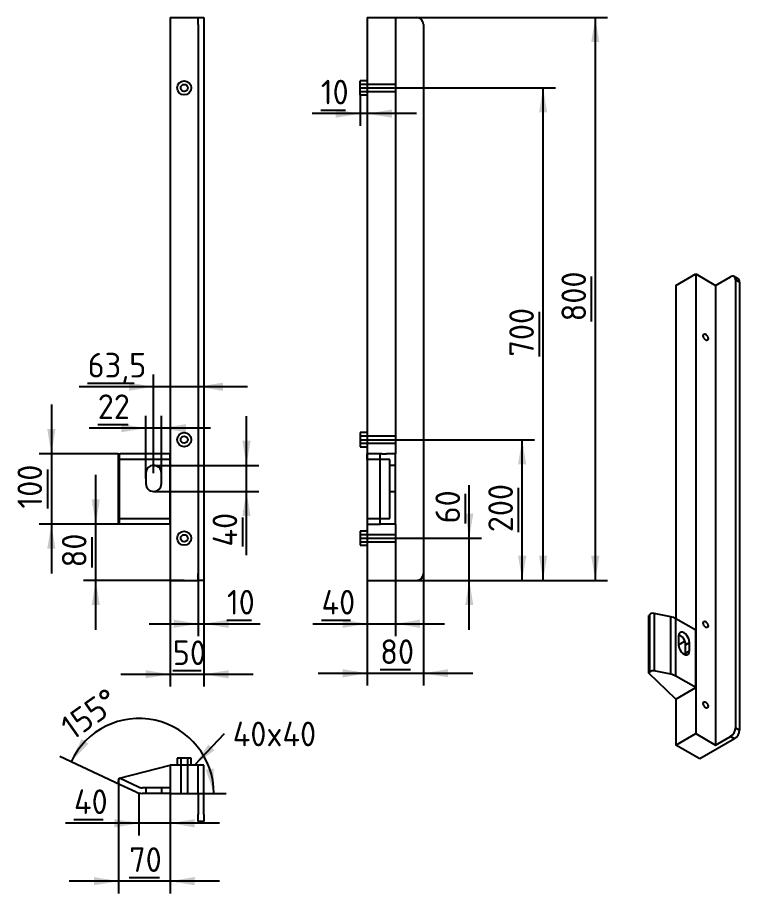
# Model space of a CAD drawing. Header units: millimetres. Extents: x 28 to 832, y 30 to 567.
# Drawn here: x 34.2 to 136.9, y 185 to 309.5 of the extents above; entities that cross this region are included whole.
import ezdxf
from ezdxf.enums import TextEntityAlignment as Align
from ezdxf.lldxf.tags import DXFTag

# ---------------------------------------------------------------- set-up
doc = ezdxf.new("R2010")
doc.units = ezdxf.units.MM
for name, color, linetype in [('ANSCHLAG_ELKA', 7, 'Continuous'), ('Default', 7, 'Continuous'), ('DISTANZROLLE', 7, 'Continuous'), ('SCHLIEßBLECH', 7, 'Continuous')]:
    doc.layers.add(name, color=color, linetype=linetype)
doc.styles.add('SEACAD_seiso_ttf', font='seiso.ttf', dxfattribs={"height": 0.2})
tags = doc.linetypes.add('HIDDEN2', pattern=[0.1875, 0.125, -0.0625]).pattern_tags.tags
tags[6:7] = [DXFTag(74, 4), DXFTag(75, 0), DXFTag(340, '0'), DXFTag(46, 0.0), DXFTag(50, 0.0), DXFTag(44, 0.0), DXFTag(45, 0.0)]
tags[4:5] = [DXFTag(74, 4), DXFTag(75, 0), DXFTag(340, '0'), DXFTag(46, 0.0), DXFTag(50, 0.0), DXFTag(44, 0.0), DXFTag(45, 0.0)]

# ---------------------------------------------------------------- blocks, each defined once
blk = doc.blocks.new('SEANNOT_GROUP7')
at = {"layer": 'Default', "linetype": 'Continuous', "ltscale": 25.4}
blk.add_hatch(color=136, dxfattribs=at).paths.add_polyline_path([(61.37, 206.16), (59.39, 203.22), (62.22, 205.36)])
at = {"layer": 'Default', "color": 7, "linetype": 'Continuous', "ltscale": 25.4}
blk.add_lwpolyline([(63.61, 207.67), (59.39, 203.22)], dxfattribs=at)
at = {"layer": 'Default', "color": 136, "linetype": 'Continuous', "lineweight": 20, "ltscale": 25.4, "const_width": 0.00025}
blk.add_lwpolyline([(61.37, 206.16), (59.39, 203.22), (62.22, 205.36), (61.37, 206.16)], close=True, dxfattribs=at)
at = {"layer": 'Default', "color": 7, "linetype": 'Continuous', "ltscale": 25.4, "style": 'SEACAD_seiso_ttf'}
blk.add_text('40x40', height=3.5, dxfattribs=at).set_placement((64.83, 209.42), align=Align.TOP_LEFT)
blk = doc.blocks.new('SE17')
at = {"layer": 'ANSCHLAG_ELKA', "color": 7, "linetype": 'Continuous', "ltscale": 25.4}
for p, q in [((55.93, 309.49), (59.93, 309.49)), ((55.93, 309.49), (55.93, 229.49)), ((59.93, 309.49), (60.73, 309.49)), ((59.93, 308.49), (59.93, 309.49)), ((60.73, 309.49), (60.73, 308.49)), ((59.93, 308.49), (59.93, 230.49)), ((60.73, 308.49), (60.73, 230.49)), ((59.93, 229.49), (59.93, 230.49)), ((60.73, 230.49), (60.73, 229.49)), ((55.93, 229.49), (59.93, 229.49)), ((60.73, 229.49), (59.93, 229.49))]:
    blk.add_line(p, q, dxfattribs=at)
for centre in [(57.93, 299.49), (57.93, 249.49), (57.93, 235.49)]:
    blk.add_circle(centre, 0.5, dxfattribs=at)
at = {"layer": 'DISTANZROLLE', "color": 7, "linetype": 'HIDDEN2', "ltscale": 25.4}
for centre in [(57.93, 299.49), (57.93, 249.49), (57.93, 235.49)]:
    blk.add_circle(centre, 1, dxfattribs=at)
at = {"layer": 'SCHLIEßBLECH', "color": 7, "linetype": 'Continuous', "ltscale": 25.4}
for p, q in [((48.53, 247.49), (48.82, 247.49)), ((48.53, 247.49), (48.53, 237.49)), ((51.09, 247.49), (48.82, 247.49)), ((51.93, 247.49), (51.09, 247.49)), ((55.93, 247.49), (51.93, 247.49)), ((55.93, 237.49), (55.93, 247.49)), ((52.48, 244.74), (52.48, 243.24)), ((54.68, 243.24), (54.68, 244.74)), ((48.82, 237.49), (48.53, 237.49)), ((51.09, 237.49), (48.82, 237.49)), ((51.93, 237.49), (51.09, 237.49)), ((55.93, 237.49), (51.93, 237.49))]:
    blk.add_line(p, q, dxfattribs=at)
at = {"layer": 'SCHLIEßBLECH', "color": 7, "linetype": 'HIDDEN2', "ltscale": 25.4}
for p, q in [((48.71, 246.69), (48.71, 247.49)), ((48.71, 238.29), (48.71, 246.69)), ((51.43, 246.69), (48.71, 246.69)), ((51.93, 246.69), (51.43, 246.69)), ((55.93, 246.69), (51.93, 246.69)), ((48.71, 237.49), (48.71, 238.29)), ((48.71, 238.29), (51.43, 238.29)), ((51.43, 238.29), (51.93, 238.29)), ((51.93, 238.29), (55.93, 238.29))]:
    blk.add_line(p, q, dxfattribs=at)
at = {"layer": 'SCHLIEßBLECH', "color": 7, "linetype": 'Continuous', "ltscale": 25.4}
for centre, start, end in [((53.58, 244.74), 0, 180), ((53.58, 243.24), 180, 360)]:
    blk.add_arc(centre, 1.1, start, end, dxfattribs=at)
blk = doc.blocks.new('SE18')
at = {"layer": 'ANSCHLAG_ELKA', "color": 7, "linetype": 'Continuous', "ltscale": 25.4}
for p, q in [((60.73, 203.22), (55.93, 203.22)), ((55.93, 203.22), (55.93, 199.22)), ((60.73, 196.22), (60.73, 203.22)), ((55.93, 199.22), (59.93, 199.22)), ((59.93, 199.22), (59.93, 196.22)), ((59.93, 195.22), (59.93, 196.22)), ((60.73, 196.22), (60.73, 195.22)), ((60.73, 195.22), (59.93, 195.22))]:
    blk.add_line(p, q, dxfattribs=at)
at = {"layer": 'ANSCHLAG_ELKA', "color": 7, "linetype": 'HIDDEN2', "ltscale": 25.4}
for p, q in [((57.43, 203.22), (57.43, 199.22)), ((58.43, 199.22), (58.43, 203.22))]:
    blk.add_line(p, q, dxfattribs=at)
at = {"layer": 'DISTANZROLLE', "color": 7, "linetype": 'Continuous', "ltscale": 25.4}
for p, q in [((58.93, 204.22), (56.93, 204.22)), ((56.93, 204.22), (56.93, 203.22)), ((58.93, 203.22), (58.93, 204.22))]:
    blk.add_line(p, q, dxfattribs=at)
at = {"layer": 'DISTANZROLLE', "color": 7, "linetype": 'HIDDEN2', "ltscale": 25.4}
for p, q in [((57.43, 204.22), (57.43, 203.22)), ((58.43, 203.22), (58.43, 204.22))]:
    blk.add_line(p, q, dxfattribs=at)
at = {"layer": 'SCHLIEßBLECH', "color": 7, "linetype": 'Continuous', "ltscale": 25.4}
for p, q in [((48.71, 201.4), (55.93, 203.22)), ((48.58, 201.13), (48.71, 201.4)), ((51.09, 199.41), (48.82, 200.46)), ((55.93, 199.22), (51.93, 199.22))]:
    blk.add_line(p, q, dxfattribs=at)
at = {"layer": 'SCHLIEßBLECH', "color": 7, "linetype": 'HIDDEN2', "ltscale": 25.4}
for p, q in [((51.43, 200.13), (48.71, 201.4)), ((55.93, 200.02), (51.93, 200.02)), ((52.48, 200.02), (52.48, 199.22)), ((54.68, 200.02), (54.68, 199.22))]:
    blk.add_line(p, q, dxfattribs=at)
at = {"layer": 'SCHLIEßBLECH', "color": 7, "linetype": 'Continuous', "ltscale": 25.4}
for centre, radius, start, end in [((49.03, 200.92), 0.5, 155, 245), ((51.93, 201.22), 2, 245, 270)]:
    blk.add_arc(centre, radius, start, end, dxfattribs=at)
at = {"layer": 'SCHLIEßBLECH', "color": 7, "linetype": 'HIDDEN2', "ltscale": 25.4}
blk.add_arc((51.93, 201.22), 1.2, 245, 270, dxfattribs=at)
blk = doc.blocks.new('SE19')
at = {"layer": 'ANSCHLAG_ELKA', "color": 7, "linetype": 'Continuous', "ltscale": 25.4}
for p, q in [((83.96, 309.49), (87.96, 309.49)), ((83.96, 309.49), (83.96, 229.49)), ((87.96, 309.49), (90.96, 309.49)), ((87.96, 309.49), (87.96, 247.49)), ((91.96, 308.49), (91.96, 230.49)), ((87.96, 237.49), (87.96, 229.49)), ((83.96, 229.49), (87.96, 229.49)), ((87.96, 229.49), (90.96, 229.49))]:
    blk.add_line(p, q, dxfattribs=at)
at = {"layer": 'ANSCHLAG_ELKA', "color": 7, "linetype": 'HIDDEN2', "ltscale": 25.4}
for p, q in [((87.96, 299.99), (83.96, 299.99)), ((83.96, 298.99), (87.96, 298.99)), ((87.96, 249.99), (83.96, 249.99)), ((83.96, 248.99), (87.96, 248.99)), ((87.96, 235.99), (83.96, 235.99)), ((83.96, 234.99), (87.96, 234.99))]:
    blk.add_line(p, q, dxfattribs=at)
at = {"layer": 'ANSCHLAG_ELKA', "color": 7, "linetype": 'Continuous', "ltscale": 25.4}
for centre, start, end in [((90.96, 308.49), 0, 90), ((90.96, 230.49), 270, 360)]:
    blk.add_arc(centre, 1, start, end, dxfattribs=at)
at = {"layer": 'DISTANZROLLE', "color": 7, "linetype": 'Continuous', "ltscale": 25.4}
for p, q in [((82.96, 298.49), (82.96, 300.49)), ((83.96, 300.49), (82.96, 300.49)), ((82.96, 298.49), (83.96, 298.49)), ((82.96, 250.49), (82.96, 248.49)), ((83.96, 250.49), (82.96, 250.49)), ((82.96, 248.49), (83.96, 248.49)), ((82.96, 236.49), (82.96, 234.49)), ((83.96, 236.49), (82.96, 236.49)), ((82.96, 234.49), (83.96, 234.49))]:
    blk.add_line(p, q, dxfattribs=at)
at = {"layer": 'DISTANZROLLE', "color": 7, "linetype": 'HIDDEN2', "ltscale": 25.4}
for p, q in [((83.96, 299.99), (82.96, 299.99)), ((82.96, 298.99), (83.96, 298.99)), ((83.96, 249.99), (82.96, 249.99)), ((82.96, 248.99), (83.96, 248.99)), ((83.96, 235.99), (82.96, 235.99)), ((82.96, 234.99), (83.96, 234.99))]:
    blk.add_line(p, q, dxfattribs=at)
at = {"layer": 'SCHLIEßBLECH', "color": 7, "linetype": 'Continuous', "ltscale": 25.4}
for p, q in [((85.78, 247.49), (83.96, 247.49)), ((83.96, 246.69), (83.96, 247.49)), ((85.78, 246.69), (83.96, 246.69)), ((85.78, 246.69), (85.78, 247.49)), ((86.05, 247.49), (85.78, 247.49)), ((85.78, 238.29), (85.78, 246.69)), ((86.05, 247.49), (86.71, 247.49)), ((87.77, 247.49), (86.71, 247.49)), ((87.96, 247.49), (87.77, 247.49)), ((87.96, 237.49), (87.96, 247.49)), ((83.96, 238.29), (83.96, 237.49)), ((83.96, 238.29), (85.78, 238.29)), ((85.78, 237.49), (85.78, 238.29)), ((83.96, 237.49), (85.78, 237.49)), ((86.05, 237.49), (85.78, 237.49)), ((86.71, 237.49), (86.05, 237.49)), ((87.77, 237.49), (86.71, 237.49)), ((87.96, 237.49), (87.77, 237.49))]:
    blk.add_line(p, q, dxfattribs=at)
at = {"layer": 'SCHLIEßBLECH', "color": 7, "linetype": 'HIDDEN2', "ltscale": 25.4}
for p, q in [((87.04, 246.69), (85.78, 246.69)), ((87.16, 246.69), (87.04, 246.69)), ((87.16, 238.29), (87.16, 246.69)), ((87.96, 245.84), (87.16, 245.84)), ((87.16, 242.14), (87.96, 242.14)), ((85.78, 238.29), (87.04, 238.29)), ((87.04, 238.29), (87.16, 238.29))]:
    blk.add_line(p, q, dxfattribs=at)
blk = doc.blocks.new('SE20')
at = {"layer": 'ANSCHLAG_ELKA', "color": 7, "linetype": 'Continuous', "ltscale": 25.4}
for p, q in [((127.85, 271.41), (130.68, 273.04)), ((130.68, 273.04), (133.5, 271.41)), ((130.68, 273.04), (130.68, 207.72)), ((136.69, 272.35), (136.13, 272.68)), ((127.85, 271.41), (127.85, 224.05)), ((133.5, 271.41), (135.63, 272.63)), ((133.5, 271.41), (133.5, 206.09)), ((136.33, 272.22), (136.33, 208.53)), ((136.9, 271.89), (136.33, 272.22)), ((136.9, 271.89), (136.9, 208.21)), ((127.85, 212.62), (127.85, 206.09)), ((136.33, 208.53), (136.9, 208.21)), ((127.85, 206.09), (130.68, 207.72)), ((130.68, 207.72), (133.5, 206.09)), ((136.19, 206.98), (131.24, 204.13)), ((133.5, 206.09), (135.63, 207.31)), ((136.19, 206.98), (135.63, 207.31)), ((131.24, 204.13), (127.85, 206.09))]:
    blk.add_line(p, q, dxfattribs=at)
for centre, major_axis, start_param, end_param in [((135.63, 271.81), (-0.5, -0.866), 2.356194, 3.926991), ((136.19, 271.49), (-0.5, -0.866), 2.356194, 3.141593), ((135.63, 208.13), (-0.5, -0.866), 0.785398, 2.356194), ((136.19, 207.8), (0.5, 0.866), 3.926991, 5.497787)]:
    blk.add_ellipse(centre, major_axis=major_axis, ratio=0.57735, start_param=start_param, end_param=end_param, dxfattribs=at)
for centre in [(132.09, 264.06), (132.09, 223.23), (132.09, 211.8)]:
    blk.add_ellipse(centre, major_axis=(0.25, -0.433), ratio=0.57735, dxfattribs=at)
at = {"layer": 'SCHLIEßBLECH', "color": 7, "linetype": 'Continuous', "ltscale": 25.4}
for p, q in [((124.13, 224.64), (124.02, 224.48)), ((124.02, 223.82), (124.02, 224.48)), ((124.13, 216.47), (124.13, 224.64)), ((127.12, 224.32), (124.77, 224.81)), ((124.77, 224.81), (124.77, 216.65)), ((127.12, 216.15), (127.12, 224.32)), ((124.02, 216.96), (124.02, 223.82)), ((130.68, 222.42), (127.85, 224.05)), ((127.85, 215.88), (127.85, 224.05)), ((130.68, 214.25), (130.68, 222.42)), ((128.24, 221.58), (128.24, 220.35)), ((128.24, 220.35), (129.12, 220.86)), ((129.23, 220.35), (129.79, 220.68)), ((129.23, 219.13), (129.23, 220.35)), ((129.79, 219.46), (129.79, 220.68)), ((129.23, 219.13), (129.79, 219.46)), ((124.02, 216.31), (124.02, 216.96)), ((127.12, 216.15), (124.77, 216.65)), ((124.13, 216.47), (124.02, 216.31)), ((127.85, 212.62), (124.02, 216.31)), ((130.68, 214.25), (127.85, 215.88)), ((127.85, 212.62), (130.68, 214.25))]:
    blk.add_line(p, q, dxfattribs=at)
for centre, major_axis, start_param, end_param in [((124.6, 224.54), (-0.5, 0), 4.363323, 5.934119), ((126.43, 223.23), (2, 0), 0.785398, 1.22173), ((129.01, 221.13), (0.55, -0.953), 0.785398, 3.926991), ((128.45, 220.8), (0.55, -0.953), 0.785398, 2.601449), ((129.01, 219.9), (-0.55, 0.953), 0.785398, 3.926991), ((128.45, 219.58), (-0.55, 0.953), 3.681737, 3.926991), ((124.6, 216.37), (0.5, 0), 1.22173, 2.792527), ((126.43, 215.07), (2, 0), 0.785398, 1.22173)]:
    blk.add_ellipse(centre, major_axis=major_axis, ratio=0.57735, start_param=start_param, end_param=end_param, dxfattribs=at)
blk = doc.blocks.new('GDimGGroup32')
at = {"layer": 'Default', "linetype": 'Continuous', "ltscale": 25.4}
for points in [[(116.97, 305.99), (116.39, 309.49), (115.81, 305.99)], [(116.97, 232.99), (115.81, 232.99), (116.39, 229.49)]]:
    blk.add_hatch(color=136, dxfattribs=at).paths.add_polyline_path(points)
at = {"layer": 'Default', "color": 7, "linetype": 'Continuous', "ltscale": 25.4}
for p, q in [((85.96, 309.49), (118.14, 309.49)), ((116.39, 309.49), (116.39, 229.49)), ((115.87, 266.3), (115.87, 272.67)), ((85.96, 229.49), (118.14, 229.49))]:
    blk.add_line(p, q, dxfattribs=at)
at = {"layer": 'Default', "color": 136, "linetype": 'Continuous', "lineweight": 20, "ltscale": 25.4, "const_width": 0.00025}
for points in [[(116.97, 305.99), (116.39, 309.49), (115.81, 305.99), (116.97, 305.99)], [(116.97, 232.99), (116.39, 229.49), (115.81, 232.99), (116.97, 232.99)]]:
    blk.add_lwpolyline(points, close=True, dxfattribs=at)
at = {"layer": 'Default', "color": 7, "linetype": 'Continuous', "ltscale": 25.4, "style": 'SEACAD_seiso_ttf'}
blk.add_text('800', height=3.5, rotation=90, dxfattribs=at).set_placement((111.58, 266.3), align=Align.TOP_LEFT)
blk = doc.blocks.new('GDimGGroup33')
at = {"layer": 'Default', "linetype": 'Continuous', "ltscale": 25.4}
for points in [[(80.46, 222.74), (83.96, 223.33), (80.46, 223.91)], [(91.46, 222.74), (91.46, 223.91), (87.96, 223.33)]]:
    blk.add_hatch(color=136, dxfattribs=at).paths.add_polyline_path(points)
at = {"layer": 'Default', "color": 7, "linetype": 'Continuous', "ltscale": 25.4}
for p, q in [((83.96, 229.49), (83.96, 221.58)), ((87.96, 229.49), (87.96, 221.58)), ((76.23, 223.33), (94.96, 223.33)), ((77.45, 223.84), (81.59, 223.84))]:
    blk.add_line(p, q, dxfattribs=at)
at = {"layer": 'Default', "color": 136, "linetype": 'Continuous', "lineweight": 20, "ltscale": 25.4, "const_width": 0.00025}
for points in [[(80.46, 222.74), (83.96, 223.33), (80.46, 223.91), (80.46, 222.74)], [(91.46, 222.74), (87.96, 223.33), (91.46, 223.91), (91.46, 222.74)]]:
    blk.add_lwpolyline(points, close=True, dxfattribs=at)
at = {"layer": 'Default', "color": 7, "linetype": 'Continuous', "ltscale": 25.4, "style": 'SEACAD_seiso_ttf'}
blk.add_text('40', height=3.5, dxfattribs=at).set_placement((77.45, 228.14), align=Align.TOP_LEFT)
blk = doc.blocks.new('GDimGGroup34')
at = {"layer": 'Default', "linetype": 'Continuous', "ltscale": 25.4}
for points in [[(80.46, 215.71), (83.96, 216.3), (80.46, 216.88)], [(95.46, 215.71), (95.46, 216.88), (91.96, 216.3)]]:
    blk.add_hatch(color=136, dxfattribs=at).paths.add_polyline_path(points)
at = {"layer": 'Default', "color": 7, "linetype": 'Continuous', "ltscale": 25.4}
for p, q in [((91.96, 230.49), (91.96, 214.55)), ((83.96, 229.49), (83.96, 214.55)), ((85.81, 216.81), (90.1, 216.81)), ((76.96, 216.3), (98.96, 216.3))]:
    blk.add_line(p, q, dxfattribs=at)
at = {"layer": 'Default', "color": 136, "linetype": 'Continuous', "lineweight": 20, "ltscale": 25.4, "const_width": 0.00025}
for points in [[(80.46, 215.71), (83.96, 216.3), (80.46, 216.88), (80.46, 215.71)], [(95.46, 215.71), (91.96, 216.3), (95.46, 216.88), (95.46, 215.71)]]:
    blk.add_lwpolyline(points, close=True, dxfattribs=at)
at = {"layer": 'Default', "color": 7, "linetype": 'Continuous', "ltscale": 25.4, "style": 'SEACAD_seiso_ttf'}
blk.add_text('80', height=3.5, dxfattribs=at).set_placement((85.81, 221.11), align=Align.TOP_LEFT)
blk = doc.blocks.new('GDimGGroup35')
at = {"layer": 'Default', "linetype": 'Continuous', "ltscale": 25.4}
for points in [[(52.43, 215.57), (55.93, 216.15), (52.43, 216.73)], [(64.23, 215.57), (64.23, 216.73), (60.73, 216.15)]]:
    blk.add_hatch(color=136, dxfattribs=at).paths.add_polyline_path(points)
at = {"layer": 'Default', "color": 7, "linetype": 'Continuous', "ltscale": 25.4}
for p, q in [((60.73, 230.49), (60.73, 214.4)), ((55.93, 229.49), (55.93, 214.4)), ((56.3, 216.67), (60.36, 216.67)), ((48.93, 216.15), (67.73, 216.15))]:
    blk.add_line(p, q, dxfattribs=at)
at = {"layer": 'Default', "color": 136, "linetype": 'Continuous', "lineweight": 20, "ltscale": 25.4, "const_width": 0.00025}
for points in [[(52.43, 215.57), (55.93, 216.15), (52.43, 216.73), (52.43, 215.57)], [(64.23, 215.57), (60.73, 216.15), (64.23, 216.73), (64.23, 215.57)]]:
    blk.add_lwpolyline(points, close=True, dxfattribs=at)
at = {"layer": 'Default', "color": 7, "linetype": 'Continuous', "ltscale": 25.4, "style": 'SEACAD_seiso_ttf'}
blk.add_text('50', height=3.5, dxfattribs=at).set_placement((56.3, 220.96), align=Align.TOP_LEFT)
blk = doc.blocks.new('GDimGGroup36')
at = {"layer": 'Default', "linetype": 'Continuous', "ltscale": 25.4}
for points in [[(56.43, 222.74), (59.93, 223.33), (56.43, 223.91)], [(64.23, 222.74), (64.23, 223.91), (60.73, 223.33)]]:
    blk.add_hatch(color=136, dxfattribs=at).paths.add_polyline_path(points)
at = {"layer": 'Default', "color": 7, "linetype": 'Continuous', "ltscale": 25.4}
for p, q in [((59.93, 230.49), (59.93, 221.58)), ((60.73, 230.49), (60.73, 221.58)), ((52.93, 223.33), (68.73, 223.33)), ((64.01, 223.84), (67.51, 223.84))]:
    blk.add_line(p, q, dxfattribs=at)
at = {"layer": 'Default', "color": 136, "linetype": 'Continuous', "lineweight": 20, "ltscale": 25.4, "const_width": 0.00025}
for points in [[(56.43, 222.74), (59.93, 223.33), (56.43, 223.91), (56.43, 222.74)], [(64.23, 222.74), (60.73, 223.33), (64.23, 223.91), (64.23, 222.74)]]:
    blk.add_lwpolyline(points, close=True, dxfattribs=at)
at = {"layer": 'Default', "color": 7, "linetype": 'Continuous', "ltscale": 25.4, "style": 'SEACAD_seiso_ttf'}
blk.add_text('10', height=3.5, dxfattribs=at).set_placement((64.01, 228.14), align=Align.TOP_LEFT)
blk = doc.blocks.new('GDimGGroup37')
at = {"layer": 'Default', "linetype": 'Continuous', "ltscale": 25.4}
for points in [[(79.46, 295.24), (82.96, 295.83), (79.46, 296.41)], [(87.46, 295.24), (87.46, 296.41), (83.96, 295.83)]]:
    blk.add_hatch(color=136, dxfattribs=at).paths.add_polyline_path(points)
at = {"layer": 'Default', "color": 7, "linetype": 'Continuous', "ltscale": 25.4}
for p, q in [((82.96, 298.49), (82.96, 294.08)), ((77.36, 296.34), (80.86, 296.34)), ((90.96, 295.83), (76.13, 295.83))]:
    blk.add_line(p, q, dxfattribs=at)
at = {"layer": 'Default', "color": 136, "linetype": 'Continuous', "lineweight": 20, "ltscale": 25.4, "const_width": 0.00025}
for points in [[(79.46, 295.24), (82.96, 295.83), (79.46, 296.41), (79.46, 295.24)], [(87.46, 295.24), (83.96, 295.83), (87.46, 296.41), (87.46, 295.24)]]:
    blk.add_lwpolyline(points, close=True, dxfattribs=at)
at = {"layer": 'Default', "color": 7, "linetype": 'Continuous', "ltscale": 25.4, "style": 'SEACAD_seiso_ttf'}
blk.add_text('10', height=3.5, dxfattribs=at).set_placement((77.36, 300.64), align=Align.TOP_LEFT)
blk = doc.blocks.new('GDimGGroup38')
at = {"layer": 'Default', "linetype": 'Continuous', "ltscale": 25.4}
for points in [[(99.05, 238.99), (97.89, 238.99), (98.47, 235.49)], [(99.05, 225.99), (98.47, 229.49), (97.89, 225.99)]]:
    blk.add_hatch(color=136, dxfattribs=at).paths.add_polyline_path(points)
at = {"layer": 'Default', "color": 7, "linetype": 'Continuous', "ltscale": 25.4}
for p, q in [((98.47, 222.49), (98.47, 243.03)), ((97.95, 237.59), (97.95, 241.8)), ((82.96, 235.49), (100.22, 235.49)), ((89.46, 229.49), (100.22, 229.49))]:
    blk.add_line(p, q, dxfattribs=at)
at = {"layer": 'Default', "color": 136, "linetype": 'Continuous', "lineweight": 20, "ltscale": 25.4, "const_width": 0.00025}
for points in [[(99.05, 238.99), (98.47, 235.49), (97.89, 238.99), (99.05, 238.99)], [(99.05, 225.99), (98.47, 229.49), (97.89, 225.99), (99.05, 225.99)]]:
    blk.add_lwpolyline(points, close=True, dxfattribs=at)
at = {"layer": 'Default', "color": 7, "linetype": 'Continuous', "ltscale": 25.4, "style": 'SEACAD_seiso_ttf'}
blk.add_text('60', height=3.5, rotation=90, dxfattribs=at).set_placement((93.66, 237.59), align=Align.TOP_LEFT)
blk = doc.blocks.new('GDimGGroup39')
at = {"layer": 'Default', "linetype": 'Continuous', "ltscale": 25.4}
for points in [[(109.55, 295.99), (108.97, 299.49), (108.39, 295.99)], [(109.55, 232.99), (108.39, 232.99), (108.97, 229.49)]]:
    blk.add_hatch(color=136, dxfattribs=at).paths.add_polyline_path(points)
at = {"layer": 'Default', "color": 7, "linetype": 'Continuous', "ltscale": 25.4}
for p, q in [((82.96, 299.49), (110.72, 299.49)), ((108.97, 229.49), (108.97, 299.49)), ((108.45, 261.3), (108.45, 267.67)), ((89.46, 229.49), (110.72, 229.49))]:
    blk.add_line(p, q, dxfattribs=at)
at = {"layer": 'Default', "color": 136, "linetype": 'Continuous', "lineweight": 20, "ltscale": 25.4, "const_width": 0.00025}
for points in [[(109.55, 295.99), (108.97, 299.49), (108.39, 295.99), (109.55, 295.99)], [(109.55, 232.99), (108.97, 229.49), (108.39, 232.99), (109.55, 232.99)]]:
    blk.add_lwpolyline(points, close=True, dxfattribs=at)
at = {"layer": 'Default', "color": 7, "linetype": 'Continuous', "ltscale": 25.4, "style": 'SEACAD_seiso_ttf'}
blk.add_text('700', height=3.5, rotation=90, dxfattribs=at).set_placement((104.16, 261.3), align=Align.TOP_LEFT)
blk = doc.blocks.new('GDimGGroup40')
at = {"layer": 'Default', "linetype": 'Continuous', "ltscale": 25.4}
for points in [[(44.77, 240.99), (45.35, 237.49), (45.93, 240.99)], [(44.77, 225.99), (45.93, 225.99), (45.35, 229.49)]]:
    blk.add_hatch(color=136, dxfattribs=at).paths.add_polyline_path(points)
at = {"layer": 'Default', "color": 7, "linetype": 'Continuous', "ltscale": 25.4}
for p, q in [((45.35, 222.49), (45.35, 244.49)), ((51.93, 237.49), (43.6, 237.49)), ((44.83, 231.34), (44.83, 235.63)), ((57.93, 229.49), (43.6, 229.49))]:
    blk.add_line(p, q, dxfattribs=at)
at = {"layer": 'Default', "color": 136, "linetype": 'Continuous', "lineweight": 20, "ltscale": 25.4, "const_width": 0.00025}
for points in [[(44.77, 240.99), (45.35, 237.49), (45.93, 240.99), (44.77, 240.99)], [(44.77, 225.99), (45.35, 229.49), (45.93, 225.99), (44.77, 225.99)]]:
    blk.add_lwpolyline(points, close=True, dxfattribs=at)
at = {"layer": 'Default', "color": 7, "linetype": 'Continuous', "ltscale": 25.4, "style": 'SEACAD_seiso_ttf'}
blk.add_text('80', height=3.5, rotation=90, dxfattribs=at).set_placement((40.54, 231.34), align=Align.TOP_LEFT)
blk = doc.blocks.new('GDimGGroup41')
at = {"layer": 'Default', "linetype": 'Continuous', "ltscale": 25.4}
for points in [[(38.45, 250.99), (39.04, 247.49), (39.62, 250.99)], [(38.45, 233.99), (39.62, 233.99), (39.04, 237.49)]]:
    blk.add_hatch(color=136, dxfattribs=at).paths.add_polyline_path(points)
at = {"layer": 'Default', "color": 7, "linetype": 'Continuous', "ltscale": 25.4}
for p, q in [((39.04, 254.49), (39.04, 230.49)), ((48.53, 247.49), (37.29, 247.49)), ((38.52, 239.7), (38.52, 245.27)), ((48.53, 237.49), (37.29, 237.49))]:
    blk.add_line(p, q, dxfattribs=at)
at = {"layer": 'Default', "color": 136, "linetype": 'Continuous', "lineweight": 20, "ltscale": 25.4, "const_width": 0.00025}
for points in [[(38.45, 250.99), (39.04, 247.49), (39.62, 250.99), (38.45, 250.99)], [(38.45, 233.99), (39.04, 237.49), (39.62, 233.99), (38.45, 233.99)]]:
    blk.add_lwpolyline(points, close=True, dxfattribs=at)
at = {"layer": 'Default', "color": 7, "linetype": 'Continuous', "ltscale": 25.4, "style": 'SEACAD_seiso_ttf'}
blk.add_text('100', height=3.5, rotation=90, dxfattribs=at).set_placement((34.22, 239.7), align=Align.TOP_LEFT)
blk = doc.blocks.new('GDimGGroup42')
at = {"layer": 'Default', "linetype": 'Continuous', "ltscale": 25.4}
for points in [[(67.37, 249.34), (66.2, 249.34), (66.78, 245.84)], [(67.37, 238.64), (66.78, 242.14), (66.2, 238.64)]]:
    blk.add_hatch(color=136, dxfattribs=at).paths.add_polyline_path(points)
at = {"layer": 'Default', "color": 7, "linetype": 'Continuous', "ltscale": 25.4}
for p, q in [((66.78, 233.08), (66.78, 252.84)), ((53.58, 245.84), (68.53, 245.84)), ((53.58, 242.14), (68.53, 242.14)), ((66.27, 234.3), (66.27, 238.44))]:
    blk.add_line(p, q, dxfattribs=at)
at = {"layer": 'Default', "color": 136, "linetype": 'Continuous', "lineweight": 20, "ltscale": 25.4, "const_width": 0.00025}
for points in [[(67.37, 249.34), (66.78, 245.84), (66.2, 249.34), (67.37, 249.34)], [(67.37, 238.64), (66.78, 242.14), (66.2, 238.64), (67.37, 238.64)]]:
    blk.add_lwpolyline(points, close=True, dxfattribs=at)
at = {"layer": 'Default', "color": 7, "linetype": 'Continuous', "ltscale": 25.4, "style": 'SEACAD_seiso_ttf'}
blk.add_text('40', height=3.5, rotation=90, dxfattribs=at).set_placement((61.97, 234.3), align=Align.TOP_LEFT)
blk = doc.blocks.new('GDimGGroup43')
at = {"layer": 'Default', "linetype": 'Continuous', "ltscale": 25.4}
for points in [[(45.08, 186.16), (48.58, 186.75), (45.08, 187.33)], [(59.43, 186.16), (59.43, 187.33), (55.93, 186.75)]]:
    blk.add_hatch(color=136, dxfattribs=at).paths.add_polyline_path(points)
at = {"layer": 'Default', "color": 7, "linetype": 'Continuous', "ltscale": 25.4}
for p, q in [((48.58, 201.13), (48.58, 185)), ((55.93, 201.22), (55.93, 185)), ((62.93, 186.75), (41.58, 186.75)), ((50.11, 187.26), (54.4, 187.26))]:
    blk.add_line(p, q, dxfattribs=at)
at = {"layer": 'Default', "color": 136, "linetype": 'Continuous', "lineweight": 20, "ltscale": 25.4, "const_width": 0.00025}
for points in [[(45.08, 186.16), (48.58, 186.75), (45.08, 187.33), (45.08, 186.16)], [(59.43, 186.16), (55.93, 186.75), (59.43, 187.33), (59.43, 186.16)]]:
    blk.add_lwpolyline(points, close=True, dxfattribs=at)
at = {"layer": 'Default', "color": 7, "linetype": 'Continuous', "ltscale": 25.4, "style": 'SEACAD_seiso_ttf'}
blk.add_text('70', height=3.5, dxfattribs=at).set_placement((50.11, 191.56), align=Align.TOP_LEFT)
blk = doc.blocks.new('GDimGGroup44')
at = {"layer": 'Default', "linetype": 'Continuous', "ltscale": 25.4}
for points in [[(43.33, 206.94), (41.84, 203.72), (44.3, 206.28)], [(60.99, 202.58), (62.14, 199.22), (62.14, 202.77)]]:
    blk.add_hatch(color=136, dxfattribs=at).paths.add_polyline_path(points)
at = {"layer": 'Default', "color": 7, "linetype": 'Continuous', "ltscale": 25.4}
for p, q in [((48.82, 200.46), (40.25, 204.46)), ((55.93, 199.22), (63.89, 199.22))]:
    blk.add_line(p, q, dxfattribs=at)
at = {"layer": 'Default', "color": 136, "linetype": 'Continuous', "lineweight": 20, "ltscale": 25.4, "const_width": 0.00025}
for points in [[(43.33, 206.94), (41.84, 203.72), (44.3, 206.28), (43.33, 206.94)], [(60.99, 202.58), (62.14, 199.22), (62.14, 202.77), (60.99, 202.58)]]:
    blk.add_lwpolyline(points, close=True, dxfattribs=at)
at = {"layer": 'Default', "color": 7, "linetype": 'Continuous', "ltscale": 25.4}
blk.add_arc((51.49, 199.22), 10.65, 0, 155, dxfattribs=at)
at = {"layer": 'Default', "color": 7, "linetype": 'Continuous', "ltscale": 25.4, "style": 'SEACAD_seiso_ttf'}
blk.add_text('155°', height=3.5, rotation=35.1633, dxfattribs=at).set_placement((40.04, 209.53), align=Align.TOP_LEFT)
blk = doc.blocks.new('GDimGGroup45')
at = {"layer": 'Default', "linetype": 'Continuous', "ltscale": 25.4}
for points in [[(106.57, 245.99), (105.99, 249.49), (105.41, 245.99)], [(106.57, 232.99), (105.41, 232.99), (105.99, 229.49)]]:
    blk.add_hatch(color=136, dxfattribs=at).paths.add_polyline_path(points)
at = {"layer": 'Default', "color": 7, "linetype": 'Continuous', "ltscale": 25.4}
for p, q in [((82.96, 249.49), (107.74, 249.49)), ((105.99, 229.49), (105.99, 249.49)), ((105.47, 236.34), (105.47, 242.63)), ((85.96, 229.49), (107.74, 229.49))]:
    blk.add_line(p, q, dxfattribs=at)
at = {"layer": 'Default', "color": 136, "linetype": 'Continuous', "lineweight": 20, "ltscale": 25.4, "const_width": 0.00025}
for points in [[(106.57, 245.99), (105.99, 249.49), (105.41, 245.99), (106.57, 245.99)], [(106.57, 232.99), (105.99, 229.49), (105.41, 232.99), (106.57, 232.99)]]:
    blk.add_lwpolyline(points, close=True, dxfattribs=at)
at = {"layer": 'Default', "color": 7, "linetype": 'Continuous', "ltscale": 25.4, "style": 'SEACAD_seiso_ttf'}
blk.add_text('200', height=3.5, rotation=90, dxfattribs=at).set_placement((101.18, 236.34), align=Align.TOP_LEFT)
blk = doc.blocks.new('GDimGGroup46')
at = {"layer": 'Default', "linetype": 'Continuous', "ltscale": 25.4}
for points in [[(48.98, 251.7), (48.98, 250.54), (52.48, 251.12)], [(58.18, 251.7), (54.68, 251.12), (58.18, 250.54)]]:
    blk.add_hatch(color=136, dxfattribs=at).paths.add_polyline_path(points)
at = {"layer": 'Default', "color": 7, "linetype": 'Continuous', "ltscale": 25.4}
for p, q in [((52.48, 243.99), (52.48, 252.87)), ((54.68, 243.99), (54.68, 252.87)), ((45.64, 251.64), (49.94, 251.64)), ((61.68, 251.12), (44.42, 251.12))]:
    blk.add_line(p, q, dxfattribs=at)
at = {"layer": 'Default', "color": 136, "linetype": 'Continuous', "lineweight": 20, "ltscale": 25.4, "const_width": 0.00025}
for points in [[(48.98, 251.7), (52.48, 251.12), (48.98, 250.54), (48.98, 251.7)], [(58.18, 251.7), (54.68, 251.12), (58.18, 250.54), (58.18, 251.7)]]:
    blk.add_lwpolyline(points, close=True, dxfattribs=at)
at = {"layer": 'Default', "color": 7, "linetype": 'Continuous', "ltscale": 25.4, "style": 'SEACAD_seiso_ttf'}
blk.add_text('22', height=3.5, dxfattribs=at).set_placement((45.64, 255.93), align=Align.TOP_LEFT)
blk = doc.blocks.new('GDimGGroup47')
at = {"layer": 'Default', "linetype": 'Continuous', "ltscale": 25.4}
for points in [[(50.08, 257.6), (50.08, 256.44), (53.58, 257.02)], [(63.43, 257.6), (59.93, 257.02), (63.43, 256.44)]]:
    blk.add_hatch(color=136, dxfattribs=at).paths.add_polyline_path(points)
at = {"layer": 'Default', "color": 7, "linetype": 'Continuous', "ltscale": 25.4}
for p, q in [((53.58, 244.74), (53.58, 258.77)), ((66.93, 257.02), (42.98, 257.02)), ((44.2, 257.54), (50.81, 257.54))]:
    blk.add_line(p, q, dxfattribs=at)
at = {"layer": 'Default', "color": 136, "linetype": 'Continuous', "lineweight": 20, "ltscale": 25.4, "const_width": 0.00025}
for points in [[(50.08, 257.6), (53.58, 257.02), (50.08, 256.44), (50.08, 257.6)], [(63.43, 257.6), (59.93, 257.02), (63.43, 256.44), (63.43, 257.6)]]:
    blk.add_lwpolyline(points, close=True, dxfattribs=at)
at = {"layer": 'Default', "color": 7, "linetype": 'Continuous', "ltscale": 25.4, "style": 'SEACAD_seiso_ttf'}
blk.add_text('63,5', height=3.5, dxfattribs=at).set_placement((44.2, 261.83), align=Align.TOP_LEFT)
blk = doc.blocks.new('GDimGGroup48')
at = {"layer": 'Default', "linetype": 'Continuous', "ltscale": 25.4}
for points in [[(48, 194.39), (51.5, 194.98), (48, 195.56)], [(59.43, 194.39), (59.43, 195.56), (55.93, 194.98)]]:
    blk.add_hatch(color=136, dxfattribs=at).paths.add_polyline_path(points)
at = {"layer": 'Default', "color": 7, "linetype": 'Continuous', "ltscale": 25.4}
for p, q in [((55.93, 201.22), (55.93, 193.23)), ((51.5, 199.27), (51.5, 193.23)), ((42.25, 195.49), (46.39, 195.49)), ((62.93, 194.98), (41.03, 194.98))]:
    blk.add_line(p, q, dxfattribs=at)
at = {"layer": 'Default', "color": 136, "linetype": 'Continuous', "lineweight": 20, "ltscale": 25.4, "const_width": 0.00025}
for points in [[(48, 194.39), (51.5, 194.98), (48, 195.56), (48, 194.39)], [(59.43, 194.39), (55.93, 194.98), (59.43, 195.56), (59.43, 194.39)]]:
    blk.add_lwpolyline(points, close=True, dxfattribs=at)
at = {"layer": 'Default', "color": 7, "linetype": 'Continuous', "ltscale": 25.4, "style": 'SEACAD_seiso_ttf'}
blk.add_text('40', height=3.5, dxfattribs=at).set_placement((42.25, 199.79), align=Align.TOP_LEFT)

msp = doc.modelspace()

# ---------------------------------------------------------------- linework, layer by layer
at = {"layer": 'Default', "color": 7, "linetype": 'HIDDEN2', "ltscale": 25.4}
msp.add_line((59.93, 199.22), (59.93, 203.22), dxfattribs=at)

# ---------------------------------------------------------------- block references
at = {"layer": 'Default'}
for name in ['SE17', 'SE19', 'GDimGGroup32', 'GDimGGroup37', 'GDimGGroup39', 'SE20', 'GDimGGroup47', 'GDimGGroup46', 'GDimGGroup41', 'GDimGGroup42', 'GDimGGroup45', 'GDimGGroup40', 'GDimGGroup38', 'GDimGGroup35', 'GDimGGroup36', 'GDimGGroup34', 'GDimGGroup33', 'GDimGGroup44', 'SEANNOT_GROUP7', 'SE18', 'GDimGGroup48', 'GDimGGroup43']:
    msp.add_blockref(name, (0, 0), dxfattribs=at)

doc.saveas('drawing.dxf')
